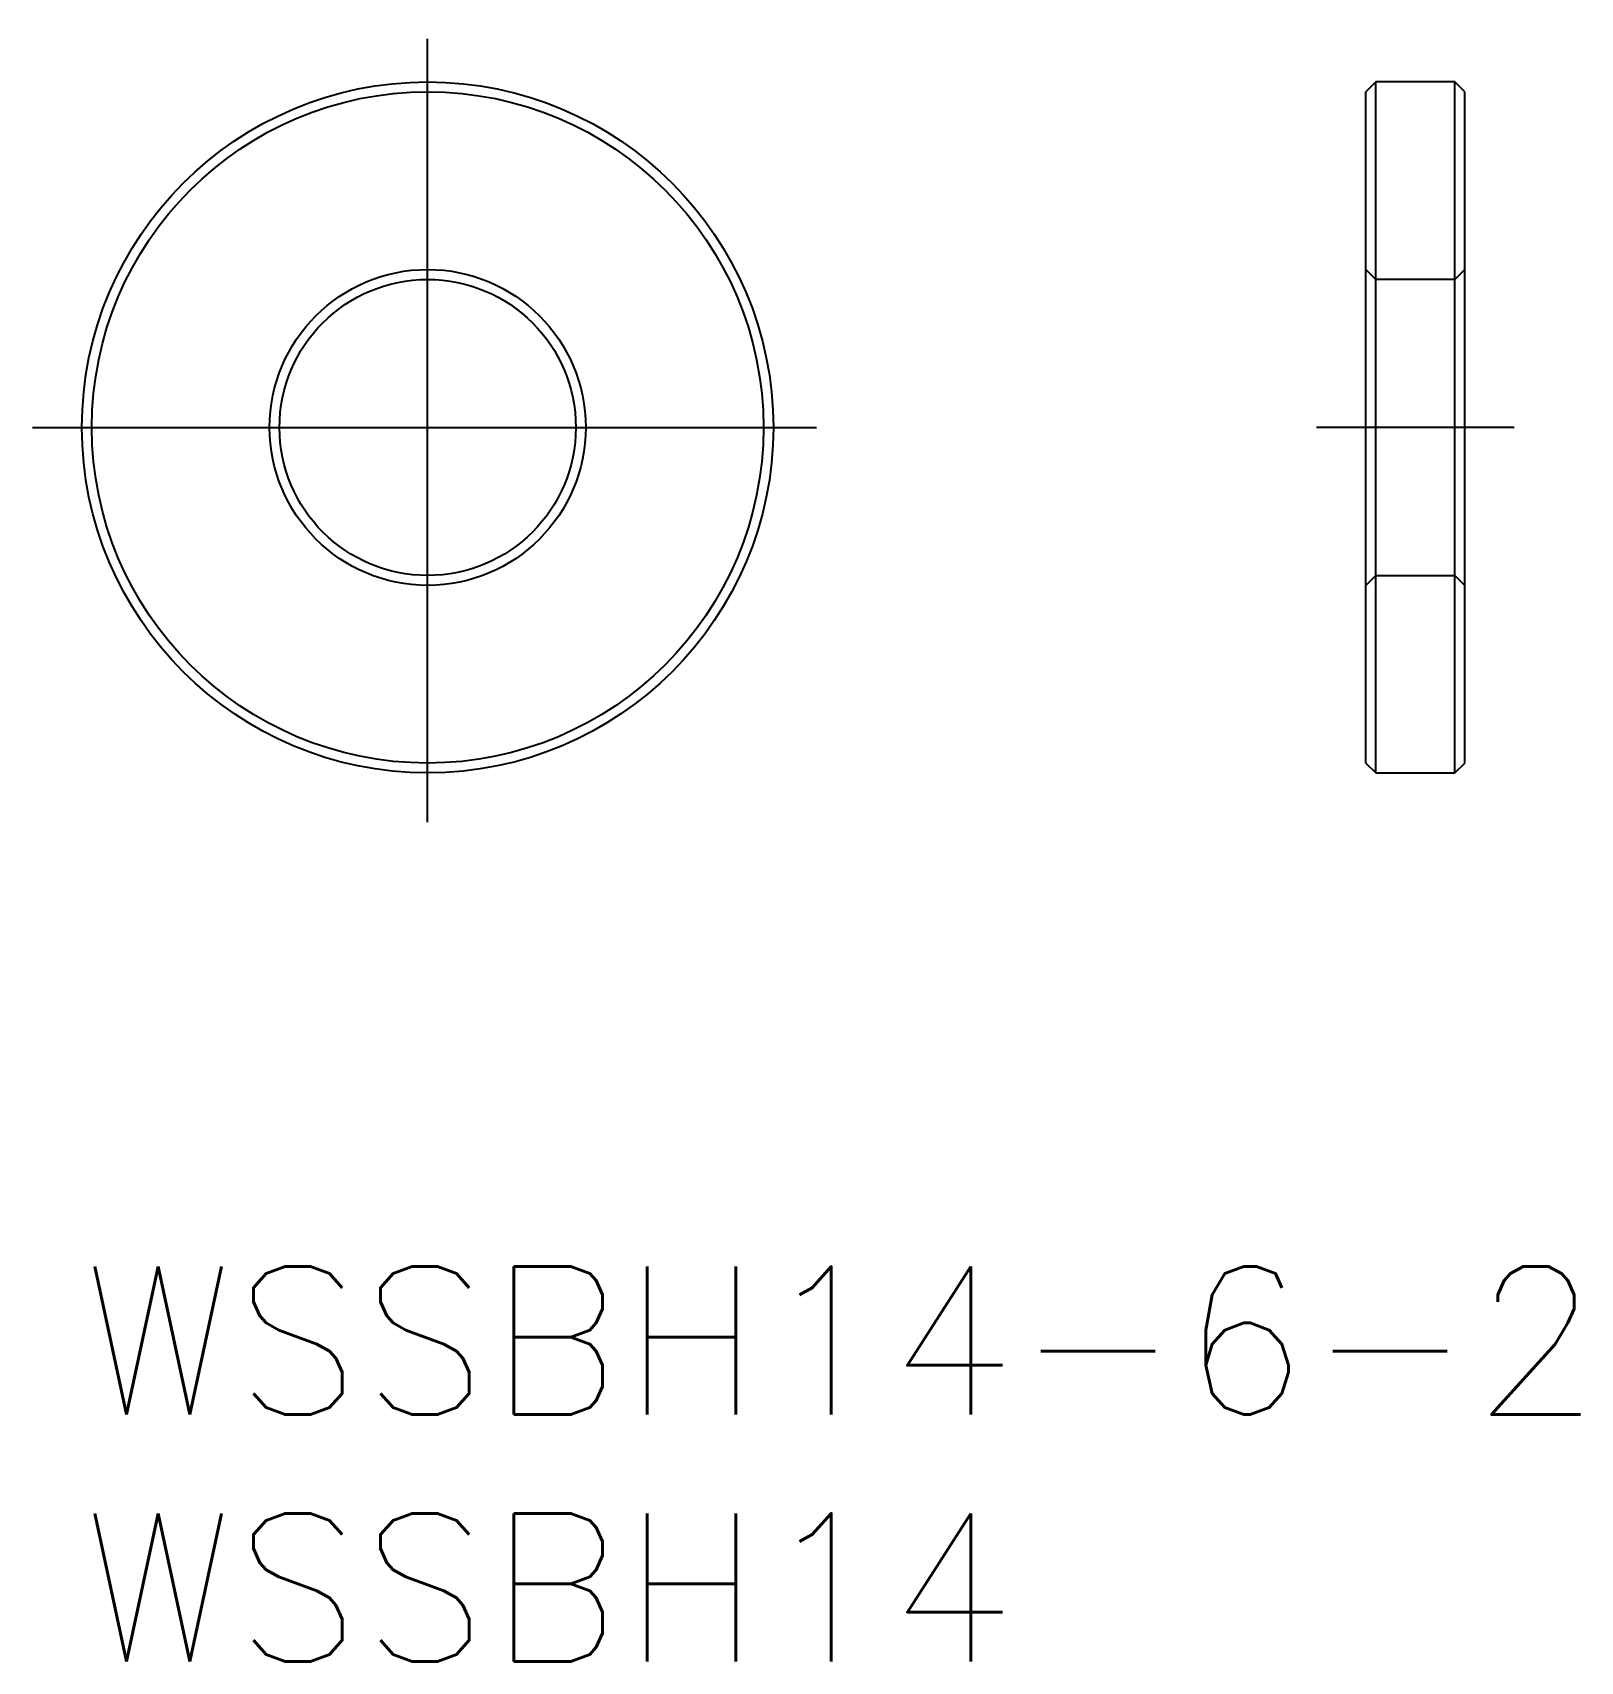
# Model space of a CAD drawing. Extents: x -1 to 30.3, y -8 to 25.
import ezdxf

# ---------------------------------------------------------------- set-up
doc = ezdxf.new("R2010")
doc.units = 0
doc.header["$LTSCALE"] = 0.5
doc.linetypes.add('CENTER', pattern=[50.8, 31.75, -6.35, 6.35, -6.35])
doc.linetypes.add('DASHED', pattern=[19.05, 12.7, -6.35])
for name, color, linetype in [('MSM_CENTER', 1, 'CENTER'), ('MSM_CONTINUOUS', 7, 'CONTINUOUS'), ('MSM_DASHED', 4, 'DASHED'), ('MSM_PART_NUMBER', 7, 'CONTINUOUS')]:
    doc.layers.add(name, color=color, linetype=linetype)
doc.styles.get("Standard").update_dxf_attribs({"font": 'txt.shx', "height": 1, "bigfont": 'bigfont.shx'})

# ---------------------------------------------------------------- blocks, each defined once
blk = doc.blocks.new('*U12')
at = {"layer": 'MSM_PART_NUMBER'}
blk.add_text('WSSBH14-6-2', height=3, dxfattribs=at).set_placement((0, -3))
blk = doc.blocks.new('*U13')
at = {"layer": 'MSM_PART_NUMBER'}
blk.add_text('WSSBH14', height=3, dxfattribs=at).set_placement((0, -8))

msp = doc.modelspace()

# ---------------------------------------------------------------- linework, layer by layer
at = {"layer": 'MSM_CENTER'}
for p, q in [((7, 9), (7, 25)), ((-1, 17), (15, 17)), ((29, 17), (25, 17))]:
    msp.add_line(p, q, dxfattribs=at)
at = {"layer": 'MSM_CONTINUOUS'}
for p, q in [((26.2, 24), (26, 23.8)), ((26, 10.2), (26, 23.8)), ((26.2, 10), (26.2, 24)), ((27.8, 24), (26.2, 24)), ((28, 23.8), (27.8, 24)), ((27.8, 10), (27.8, 24)), ((28, 10.2), (28, 23.8)), ((26, 10.2), (26.2, 10)), ((26.2, 10), (27.8, 10)), ((27.8, 10), (28, 10.2))]:
    msp.add_line(p, q, dxfattribs=at)
for radius in [7, 6.8, 3.2, 3]:
    msp.add_circle((7, 17), radius, dxfattribs=at)
at = {"layer": 'MSM_DASHED'}
for p, q in [((26.2, 20), (26, 20.2)), ((28, 20.2), (27.8, 20)), ((27.8, 20), (26.2, 20)), ((26, 13.8), (26.2, 14)), ((26.2, 14), (27.8, 14)), ((27.8, 14), (28, 13.8))]:
    msp.add_line(p, q, dxfattribs=at)

# ---------------------------------------------------------------- block references
at = {"layer": 'MSM_CONTINUOUS'}
for name in ['*U12', '*U13']:
    msp.add_blockref(name, (0, 0), dxfattribs=at)

doc.saveas('drawing.dxf')
